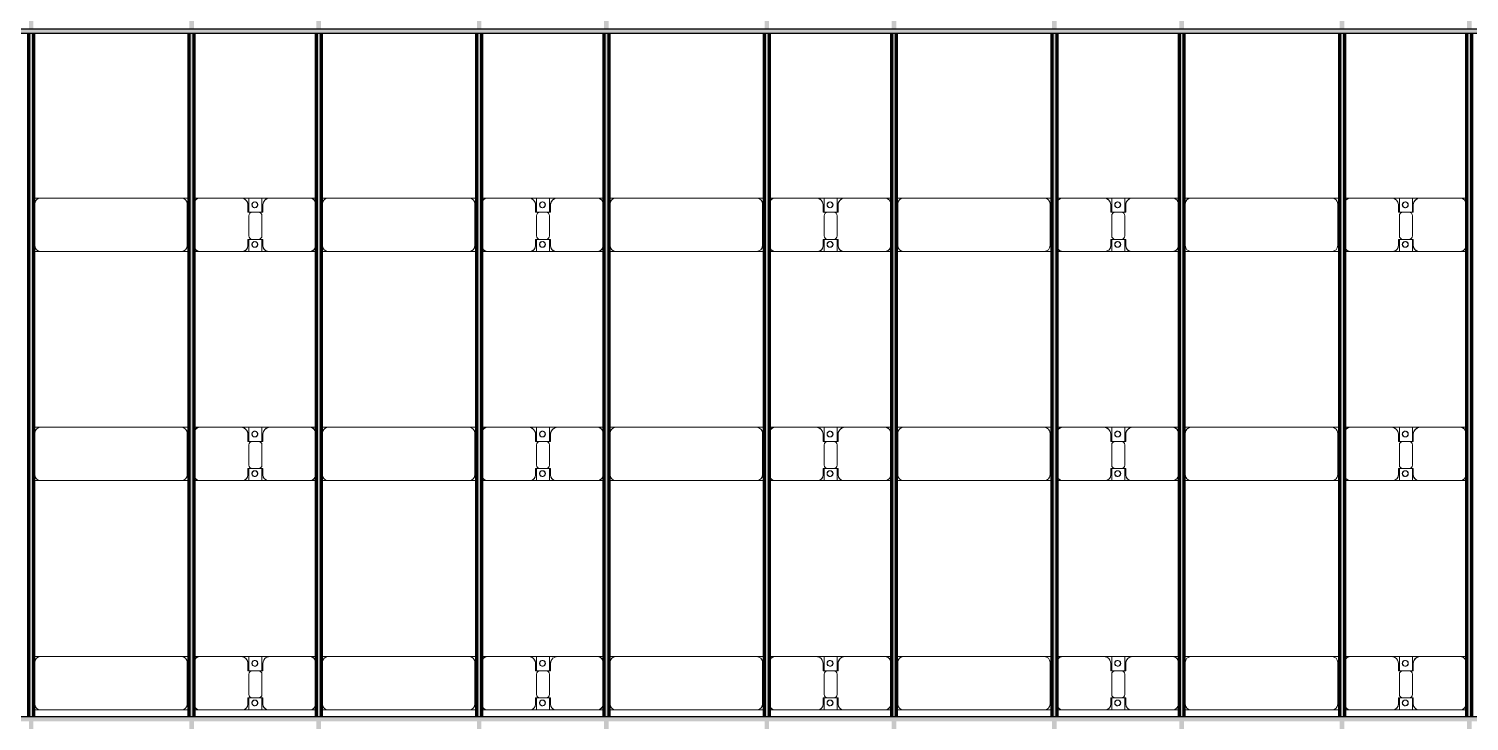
# Model space of a CAD drawing. Header units: millimetres. Extents: x -268744 to 115753, y -96240 to -10461.
# Drawn here: x 18900 to 31470, y -58647 to -52607 of the extents above; entities that cross this region are included whole.
import ezdxf

# ---------------------------------------------------------------- set-up
doc = ezdxf.new("R2010")
doc.units = ezdxf.units.MM
doc.layers.add('A-GENM', color=13, linetype='Continuous', lineweight=9)
doc.layers.add('S-BEAM', color=12, linetype='Continuous', lineweight=9)

# ---------------------------------------------------------------- blocks, each defined once
blk = doc.blocks.new('Dầm C52 - Hộp 40x60-V25-KHUNG KẾT CẤU BÈ PIN 1')
at = {"layer": 'S-BEAM', "lineweight": 25}
blk.add_hatch(color=4, dxfattribs=at).paths.add_polyline_path([(-145426, -20), (145811, -20), (145811, 20), (-145811, 20), (-145811, -20)])
at = {"layer": 'S-BEAM', "color": 4, "lineweight": 25}
blk.add_line((-145811, 20), (145811, 20), dxfattribs=at)
blk = doc.blocks.new('Dầm C52 - Hộp 40x60-V24-KHUNG KẾT CẤU BÈ PIN 1')
at = {"layer": 'S-BEAM', "lineweight": 25}
blk.add_hatch(color=4, dxfattribs=at).paths.add_polyline_path([(-145811, -20), (145811, -20), (145811, 20), (-145811, 20)])
at = {"layer": 'S-BEAM', "color": 4, "lineweight": 25}
for p, q in [((-145811, 20), (145811, 20)), ((145811, -20), (-145811, -20))]:
    blk.add_line(p, q, dxfattribs=at)
blk = doc.blocks.new('Dai phao do pin - DẢI PHAO ĐỠ PIN-V87-KHUNG KẾT CẤU BÈ PIN 1')
at = {"layer": 'A-GENM', "color": 7}
for p, q in [((54538, 242), (54600, 242)), ((54538, 242), (54600, 242)), ((54550, 192), (54550, -173)), ((55830, 242), (54600, 242)), ((55830, 242), (55898, 242)), ((55830, 242), (55898, 242)), ((55880, -173), (55880, 192)), ((55938, 242), (55990, 242)), ((55938, 242), (55990, 242)), ((55940, 192), (55940, -173)), ((56350, 242), (55990, 242)), ((56350, 242), (56532, 242)), ((56532, 242), (56350, 242)), ((56410, 118), (56410, 182)), ((56418, 242), (56600, 242)), ((56418, 116), (56418, 242)), ((56600, 242), (56418, 242)), ((56532, 242), (56532, 116)), ((56540, 182), (56540, 118)), ((56950, 242), (56600, 242)), ((56950, 242), (57008, 242)), ((56950, 242), (57008, 242)), ((57000, -173), (57000, 192)), ((57048, 242), (57110, 242)), ((57048, 242), (57110, 242)), ((57060, 192), (57060, -173)), ((58340, 242), (57110, 242)), ((58340, 242), (58408, 242)), ((58340, 242), (58408, 242)), ((58390, -173), (58390, 192)), ((58448, 242), (58500, 242)), ((58448, 242), (58500, 242)), ((58450, 192), (58450, -173)), ((58860, 242), (58500, 242)), ((58860, 242), (59042, 242)), ((59042, 242), (58860, 242)), ((58920, 118), (58920, 182)), ((58928, 242), (59110, 242)), ((58928, 116), (58928, 242)), ((59110, 242), (58928, 242)), ((59042, 242), (59042, 116)), ((59050, 182), (59050, 118)), ((59460, 242), (59110, 242)), ((59460, 242), (59518, 242)), ((59460, 242), (59518, 242)), ((59510, -173), (59510, 192)), ((59558, 242), (59620, 242)), ((59558, 242), (59620, 242)), ((59570, 192), (59570, -173)), ((60850, 242), (59620, 242)), ((60850, 242), (60918, 242)), ((60850, 242), (60918, 242)), ((60900, -173), (60900, 192)), ((60958, 242), (61010, 242)), ((60958, 242), (61010, 242)), ((60960, 192), (60960, -173)), ((61370, 242), (61010, 242)), ((61370, 242), (61552, 242)), ((61552, 242), (61370, 242)), ((61430, 118), (61430, 182)), ((61438, 242), (61620, 242)), ((61438, 116), (61438, 242)), ((61620, 242), (61438, 242)), ((61552, 242), (61552, 116)), ((61560, 182), (61560, 118)), ((61970, 242), (61620, 242)), ((61970, 242), (62028, 242)), ((61970, 242), (62028, 242)), ((62020, -173), (62020, 192)), ((62068, 242), (62130, 242)), ((62068, 242), (62130, 242)), ((62080, 192), (62080, -173)), ((63360, 242), (62130, 242)), ((63360, 242), (63428, 242)), ((63360, 242), (63428, 242)), ((63410, -173), (63410, 192)), ((63468, 242), (63520, 242)), ((63468, 242), (63520, 242)), ((63470, 192), (63470, -173)), ((63880, 242), (63520, 242)), ((63880, 242), (64062, 242)), ((64062, 242), (63880, 242)), ((63940, 118), (63940, 182)), ((63948, 242), (64130, 242)), ((63948, 116), (63948, 242)), ((64130, 242), (63948, 242)), ((64062, 242), (64062, 116)), ((64070, 182), (64070, 118)), ((64480, 242), (64130, 242)), ((64480, 242), (64538, 242)), ((64480, 242), (64538, 242)), ((64530, -173), (64530, 192)), ((64578, 242), (64640, 242)), ((64578, 242), (64640, 242)), ((64590, 192), (64590, -173)), ((65870, 242), (64640, 242)), ((65870, 242), (65938, 242)), ((65870, 242), (65938, 242)), ((65920, -173), (65920, 192)), ((65978, 242), (66030, 242)), ((65978, 242), (66030, 242)), ((65980, 192), (65980, -173)), ((66390, 242), (66030, 242)), ((66390, 242), (66572, 242)), ((66572, 242), (66390, 242)), ((66450, 118), (66450, 182)), ((66458, 242), (66640, 242)), ((66458, 116), (66458, 242)), ((66640, 242), (66458, 242)), ((66572, 242), (66572, 116)), ((66580, 182), (66580, 118)), ((66990, 242), (66640, 242)), ((66990, 242), (67048, 242)), ((66990, 242), (67048, 242)), ((67040, -173), (67040, 192)), ((56502, 118), (56410, 118)), ((56418, 88), (56418, -88)), ((56540, 118), (56448, 118)), ((56532, -88), (56532, 88)), ((59012, 118), (58920, 118)), ((58928, 88), (58928, -88)), ((59050, 118), (58958, 118)), ((59042, -88), (59042, 88)), ((61522, 118), (61430, 118)), ((61438, 88), (61438, -88)), ((61560, 118), (61468, 118)), ((61552, -88), (61552, 88)), ((64032, 118), (63940, 118)), ((63948, 88), (63948, -88)), ((64070, 118), (63978, 118)), ((64062, -88), (64062, 88)), ((66542, 118), (66450, 118)), ((66458, 88), (66458, -88)), ((66580, 118), (66488, 118)), ((66572, -88), (66572, 88)), ((56410, -173), (56410, -118)), ((56410, -118), (56502, -118)), ((56418, -223), (56418, -116)), ((56448, -118), (56540, -118)), ((56532, -116), (56532, -223)), ((56540, -118), (56540, -173)), ((58920, -173), (58920, -118)), ((58920, -118), (59012, -118)), ((58928, -223), (58928, -116)), ((58958, -118), (59050, -118)), ((59042, -116), (59042, -223)), ((59050, -118), (59050, -173)), ((61430, -173), (61430, -118)), ((61430, -118), (61522, -118)), ((61438, -223), (61438, -116)), ((61468, -118), (61560, -118)), ((61552, -116), (61552, -223)), ((61560, -118), (61560, -173)), ((63940, -173), (63940, -118)), ((63940, -118), (64032, -118)), ((63948, -223), (63948, -116)), ((63978, -118), (64070, -118)), ((64062, -116), (64062, -223)), ((64070, -118), (64070, -173)), ((66450, -173), (66450, -118)), ((66450, -118), (66542, -118)), ((66458, -223), (66458, -116)), ((66488, -118), (66580, -118)), ((66572, -116), (66572, -223)), ((66580, -118), (66580, -173)), ((54600, -223), (54538, -223)), ((54600, -223), (54538, -223)), ((54600, -223), (55830, -223)), ((55898, -223), (55830, -223)), ((55898, -223), (55830, -223)), ((55990, -223), (55938, -223)), ((55990, -223), (55938, -223)), ((55990, -223), (56360, -223)), ((56532, -223), (56360, -223)), ((56360, -223), (56532, -223)), ((56590, -223), (56418, -223)), ((56418, -223), (56590, -223)), ((56590, -223), (56950, -223)), ((57008, -223), (56950, -223)), ((57008, -223), (56950, -223)), ((57110, -223), (57048, -223)), ((57110, -223), (57048, -223)), ((57110, -223), (58340, -223)), ((58408, -223), (58340, -223)), ((58408, -223), (58340, -223)), ((58500, -223), (58448, -223)), ((58500, -223), (58448, -223)), ((58500, -223), (58870, -223)), ((59042, -223), (58870, -223)), ((58870, -223), (59042, -223)), ((59100, -223), (58928, -223)), ((58928, -223), (59100, -223)), ((59100, -223), (59460, -223)), ((59518, -223), (59460, -223)), ((59518, -223), (59460, -223)), ((59620, -223), (59558, -223)), ((59620, -223), (59558, -223)), ((59620, -223), (60850, -223)), ((60918, -223), (60850, -223)), ((60918, -223), (60850, -223)), ((61010, -223), (60958, -223)), ((61010, -223), (60958, -223)), ((61010, -223), (61380, -223)), ((61552, -223), (61380, -223)), ((61380, -223), (61552, -223)), ((61610, -223), (61438, -223)), ((61438, -223), (61610, -223)), ((61610, -223), (61970, -223)), ((62028, -223), (61970, -223)), ((62028, -223), (61970, -223)), ((62130, -223), (62068, -223)), ((62130, -223), (62068, -223)), ((62130, -223), (63360, -223)), ((63428, -223), (63360, -223)), ((63428, -223), (63360, -223)), ((63520, -223), (63468, -223)), ((63520, -223), (63468, -223)), ((63520, -223), (63890, -223)), ((64062, -223), (63890, -223)), ((63890, -223), (64062, -223)), ((64120, -223), (63948, -223)), ((63948, -223), (64120, -223)), ((64120, -223), (64480, -223)), ((64538, -223), (64480, -223)), ((64538, -223), (64480, -223)), ((64640, -223), (64578, -223)), ((64640, -223), (64578, -223)), ((64640, -223), (65870, -223)), ((65938, -223), (65870, -223)), ((65938, -223), (65870, -223)), ((66030, -223), (65978, -223)), ((66030, -223), (65978, -223)), ((66030, -223), (66400, -223)), ((66572, -223), (66400, -223)), ((66400, -223), (66572, -223)), ((66630, -223), (66458, -223)), ((66458, -223), (66630, -223)), ((66630, -223), (66990, -223)), ((67048, -223), (66990, -223)), ((67048, -223), (66990, -223))]:
    blk.add_line(p, q, dxfattribs=at)
for centre, radius, start, end in [((54600, 192), 50, 90, 180), ((54600, 192), 50, 150, 180), ((54600, 192), 50, 105, 135), ((55830, 192), 50, 360, 90), ((55830, 192), 50, 60, 90), ((55830, 192), 50, 15, 30), ((55990, 192), 50, 90, 180), ((55990, 192), 50, 105, 180), ((56350, 182), 60, 0, 90), ((56350, 182), 60, 0, 60), ((56469, 183), 25, 360, 180), ((56469, 183), 25, 360, 165), ((56469, 183), 25, 180, 360), ((56471, 183), 25, 0, 180), ((56471, 183), 25, 90, 180), ((56471, 183), 25, 180, 0), ((56471, 183), 25, 180, 300), ((56469, 183), 25, 210, 360), ((56471, 183), 25, 15, 75), ((56471, 183), 25, 330, 345), ((56600, 182), 60, 90, 180), ((56600, 182), 60, 120, 180), ((56950, 192), 50, 0, 90), ((56950, 192), 50, 0, 75), ((57110, 192), 50, 90, 180), ((57110, 192), 50, 150, 180), ((57110, 192), 50, 105, 135), ((58340, 192), 50, 0, 90), ((58340, 192), 50, 60, 90), ((58340, 192), 50, 15, 30), ((58500, 192), 50, 90, 180), ((58500, 192), 50, 105, 180), ((58860, 182), 60, 0, 90), ((58860, 182), 60, 0, 60), ((58979, 183), 25, 360, 180), ((58979, 183), 25, 360, 165), ((58979, 183), 25, 180, 0), ((58981, 183), 25, 360, 180), ((58981, 183), 25, 90, 180), ((58981, 183), 25, 180, 0), ((58981, 183), 25, 180, 300), ((58979, 183), 25, 210, 0), ((58981, 183), 25, 15, 75), ((58981, 183), 25, 330, 345), ((59110, 182), 60, 90, 180), ((59110, 182), 60, 127.3268, 180), ((59460, 192), 50, 360, 90), ((59460, 192), 50, 360, 75), ((59620, 192), 50, 90, 180), ((59620, 192), 50, 150, 180), ((59620, 192), 50, 105, 135), ((60850, 192), 50, 0, 90), ((60850, 192), 50, 60, 90), ((60850, 192), 50, 15, 30), ((61010, 192), 50, 90, 180), ((61010, 192), 50, 105, 180), ((61370, 182), 60, 360, 90), ((61370, 182), 60, 360, 60), ((61489, 183), 25, 360, 180), ((61489, 183), 25, 360, 165), ((61489, 183), 25, 180, 0), ((61491, 183), 25, 360, 180), ((61491, 183), 25, 90, 180), ((61491, 183), 25, 180, 0), ((61491, 183), 25, 180, 300), ((61489, 183), 25, 210, 360), ((61491, 183), 25, 15, 75), ((61491, 183), 25, 330, 345), ((61620, 182), 60, 90, 180), ((61620, 182), 60, 120, 180), ((61970, 192), 50, 360, 90), ((61970, 192), 50, 360, 75), ((62130, 192), 50, 90, 180), ((62130, 192), 50, 150, 180), ((62130, 192), 50, 105, 135), ((63360, 192), 50, 0, 90), ((63360, 192), 50, 60, 90), ((63360, 192), 50, 15, 30), ((63520, 192), 50, 90, 180), ((63520, 192), 50, 105, 180), ((63880, 182), 60, 0, 90), ((63880, 182), 60, 0, 60), ((63999, 183), 25, 360, 180), ((63999, 183), 25, 360, 165), ((63999, 183), 25, 180, 360), ((64001, 183), 25, 360, 180), ((64001, 183), 25, 90, 180), ((64001, 183), 25, 180, 0), ((64001, 183), 25, 180, 300), ((63999, 183), 25, 210, 360), ((64001, 183), 25, 15, 75), ((64001, 183), 25, 330, 345), ((64130, 182), 60, 90, 180), ((64130, 182), 60, 120, 180), ((64480, 192), 50, 0, 90), ((64480, 192), 50, 0, 75), ((64640, 192), 50, 90, 180), ((64640, 192), 50, 150, 180), ((64640, 192), 50, 105, 135), ((65870, 192), 50, 0, 90), ((65870, 192), 50, 60, 90), ((65870, 192), 50, 15, 30), ((66030, 192), 50, 90, 180), ((66030, 192), 50, 105, 180), ((66390, 182), 60, 0, 90), ((66390, 182), 60, 0, 60), ((66509, 183), 25, 360, 180), ((66509, 183), 25, 360, 165), ((66509, 183), 25, 180, 0), ((66511, 183), 25, 0, 180), ((66511, 183), 25, 90, 180), ((66511, 183), 25, 180, 0), ((66511, 183), 25, 180, 300), ((66509, 183), 25, 210, 360), ((66511, 183), 25, 15, 75), ((66511, 183), 25, 330, 345), ((66640, 182), 60, 90, 180), ((66640, 182), 60, 120, 180), ((66990, 192), 50, 0, 90), ((66990, 192), 50, 0, 75), ((56448, 88), 30, 90, 180), ((56502, 88), 30, 0, 90), ((58958, 88), 30, 90, 180), ((59012, 88), 30, 360, 90), ((61468, 88), 30, 90, 180), ((61522, 88), 30, 360, 90), ((63978, 88), 30, 90, 180), ((64032, 88), 30, 360, 90), ((66488, 88), 30, 90, 180), ((66542, 88), 30, 0, 90), ((56448, -88), 30, 180, 270), ((56502, -88), 30, 270, 0), ((58958, -88), 30, 180, 270), ((59012, -88), 30, 270, 0), ((61468, -88), 30, 180, 270), ((61522, -88), 30, 270, 0), ((63978, -88), 30, 180, 270), ((64032, -88), 30, 270, 0), ((66488, -88), 30, 180, 270), ((66542, -88), 30, 270, 360), ((54600, -173), 50, 180, 270), ((54600, -173), 50, 180, 210), ((54600, -173), 50, 240, 270), ((55830, -173), 50, 270, 0), ((55830, -173), 50, 285, 300), ((55830, -173), 50, 330, 0), ((55990, -173), 50, 180, 270), ((55990, -173), 50, 180, 255), ((56360, -173), 50, 270, 360), ((56360, -173), 50, 285, 0), ((56469, -162), 25, 360, 180), ((56469, -162), 25, 105, 165), ((56469, -162), 25, 180, 0), ((56469, -162), 25, 195, 0), ((56471, -162), 25, 0, 180), ((56471, -162), 25, 105, 180), ((56471, -162), 25, 180, 0), ((56471, -162), 25, 180, 270), ((56469, -162), 25, 360, 75), ((56471, -162), 25, 15, 75), ((56471, -162), 25, 285, 345), ((56590, -173), 50, 180, 270), ((56590, -173), 50, 180, 255), ((56950, -173), 50, 270, 0), ((56950, -173), 50, 285, 0), ((57110, -173), 50, 180, 270), ((57110, -173), 50, 180, 210), ((57110, -173), 50, 240, 270), ((58340, -173), 50, 270, 0), ((58340, -173), 50, 285, 300), ((58340, -173), 50, 330, 360), ((58500, -173), 50, 180, 270), ((58500, -173), 50, 180, 255), ((58870, -173), 50, 270, 0), ((58870, -173), 50, 285, 0), ((58979, -162), 25, 360, 180), ((58979, -162), 25, 105, 165), ((58979, -162), 25, 180, 360), ((58979, -162), 25, 195, 360), ((58981, -162), 25, 360, 180), ((58981, -162), 25, 105, 180), ((58981, -162), 25, 180, 0), ((58981, -162), 25, 180, 270), ((58979, -162), 25, 360, 75), ((58981, -162), 25, 15, 75), ((58981, -162), 25, 285, 345), ((59100, -173), 50, 180, 270), ((59100, -173), 50, 180, 255), ((59460, -173), 50, 270, 360), ((59460, -173), 50, 285, 360), ((59620, -173), 50, 180, 270), ((59620, -173), 50, 180, 210), ((59620, -173), 50, 240, 270), ((60850, -173), 50, 270, 360), ((60850, -173), 50, 285, 300), ((60850, -173), 50, 330, 360), ((61010, -173), 50, 180, 270), ((61010, -173), 50, 180, 255), ((61380, -173), 50, 270, 0), ((61380, -173), 50, 285, 0), ((61489, -162), 25, 360, 180), ((61489, -162), 25, 105, 165), ((61489, -162), 25, 180, 360), ((61489, -162), 25, 195, 360), ((61491, -162), 25, 360, 180), ((61491, -162), 25, 105, 180), ((61491, -162), 25, 180, 0), ((61491, -162), 25, 180, 270), ((61489, -162), 25, 83.2627, 90), ((61489, -162), 25, 360, 75), ((61491, -162), 25, 15, 75), ((61491, -162), 25, 285, 345), ((61610, -173), 50, 180, 270), ((61610, -173), 50, 180, 255), ((61970, -173), 50, 270, 0), ((61970, -173), 50, 285, 0), ((62130, -173), 50, 180, 270), ((62130, -173), 50, 180, 210), ((62130, -173), 50, 240, 270), ((63360, -173), 50, 270, 360), ((63360, -173), 50, 285, 300), ((63360, -173), 50, 330, 360), ((63520, -173), 50, 180, 270), ((63520, -173), 50, 180, 255), ((63890, -173), 50, 270, 0), ((63890, -173), 50, 292.6879, 0), ((63999, -162), 25, 360, 180), ((63999, -162), 25, 105, 165), ((63999, -162), 25, 180, 360), ((63999, -162), 25, 195, 360), ((64001, -162), 25, 360, 180), ((64001, -162), 25, 105, 180), ((64001, -162), 25, 180, 0), ((64001, -162), 25, 180, 270), ((63999, -162), 25, 360, 75), ((64001, -162), 25, 15, 75), ((64001, -162), 25, 285, 345), ((64120, -173), 50, 180, 270), ((64120, -173), 50, 180, 255), ((64480, -173), 50, 270, 360), ((64480, -173), 50, 285, 0), ((64640, -173), 50, 180, 270), ((64640, -173), 50, 180, 210), ((64640, -173), 50, 240, 270), ((65870, -173), 50, 270, 360), ((65870, -173), 50, 285, 300), ((65870, -173), 50, 330, 360), ((66030, -173), 50, 180, 270), ((66030, -173), 50, 180, 255), ((66400, -173), 50, 270, 360), ((66400, -173), 50, 285, 0), ((66509, -162), 25, 360, 180), ((66509, -162), 25, 105, 165), ((66509, -162), 25, 180, 360), ((66509, -162), 25, 195, 360), ((66511, -162), 25, 0, 180), ((66511, -162), 25, 105, 180), ((66511, -162), 25, 180, 360), ((66511, -162), 25, 180, 270), ((66509, -162), 25, 360, 75), ((66511, -162), 25, 15, 75), ((66511, -162), 25, 285, 345), ((66630, -173), 50, 180, 270), ((66630, -173), 50, 180, 255), ((66990, -173), 50, 270, 0), ((66990, -173), 50, 285, 0)]:
    blk.add_arc(centre, radius, start, end, dxfattribs=at)
blk = doc.blocks.new('Dai phao do pin - DẢI PHAO ĐỠ PIN-V88-KHUNG KẾT CẤU BÈ PIN 1')
at = {"layer": 'A-GENM', "color": 7}
for p, q in [((54538, 242), (54600, 242)), ((54538, 242), (54600, 242)), ((54550, 192), (54550, -173)), ((55830, 242), (54600, 242)), ((55830, 242), (55898, 242)), ((55830, 242), (55898, 242)), ((55880, -173), (55880, 192)), ((55938, 242), (55990, 242)), ((55938, 242), (55990, 242)), ((55940, 192), (55940, -173)), ((56350, 242), (55990, 242)), ((56350, 242), (56532, 242)), ((56532, 242), (56350, 242)), ((56410, 118), (56410, 182)), ((56418, 242), (56600, 242)), ((56418, 116), (56418, 242)), ((56600, 242), (56418, 242)), ((56532, 242), (56532, 116)), ((56540, 182), (56540, 118)), ((56950, 242), (56600, 242)), ((56950, 242), (57008, 242)), ((56950, 242), (57008, 242)), ((57000, -173), (57000, 192)), ((57048, 242), (57110, 242)), ((57048, 242), (57110, 242)), ((57060, 192), (57060, -173)), ((58340, 242), (57110, 242)), ((58340, 242), (58408, 242)), ((58340, 242), (58408, 242)), ((58390, -173), (58390, 192)), ((58448, 242), (58500, 242)), ((58448, 242), (58500, 242)), ((58450, 192), (58450, -173)), ((58860, 242), (58500, 242)), ((58860, 242), (59042, 242)), ((59042, 242), (58860, 242)), ((58920, 118), (58920, 182)), ((58928, 242), (59110, 242)), ((58928, 116), (58928, 242)), ((59110, 242), (58928, 242)), ((59042, 242), (59042, 116)), ((59050, 182), (59050, 118)), ((59460, 242), (59110, 242)), ((59460, 242), (59518, 242)), ((59460, 242), (59518, 242)), ((59510, -173), (59510, 192)), ((59558, 242), (59620, 242)), ((59558, 242), (59620, 242)), ((59570, 192), (59570, -173)), ((60850, 242), (59620, 242)), ((60850, 242), (60918, 242)), ((60850, 242), (60918, 242)), ((60900, -173), (60900, 192)), ((60958, 242), (61010, 242)), ((60958, 242), (61010, 242)), ((60960, 192), (60960, -173)), ((61370, 242), (61010, 242)), ((61370, 242), (61552, 242)), ((61552, 242), (61370, 242)), ((61430, 118), (61430, 182)), ((61438, 242), (61620, 242)), ((61438, 116), (61438, 242)), ((61620, 242), (61438, 242)), ((61552, 242), (61552, 116)), ((61560, 182), (61560, 118)), ((61970, 242), (61620, 242)), ((61970, 242), (62028, 242)), ((61970, 242), (62028, 242)), ((62020, -173), (62020, 192)), ((62068, 242), (62130, 242)), ((62068, 242), (62130, 242)), ((62080, 192), (62080, -173)), ((63360, 242), (62130, 242)), ((63360, 242), (63428, 242)), ((63360, 242), (63428, 242)), ((63410, -173), (63410, 192)), ((63468, 242), (63520, 242)), ((63468, 242), (63520, 242)), ((63470, 192), (63470, -173)), ((63880, 242), (63520, 242)), ((63880, 242), (64062, 242)), ((64062, 242), (63880, 242)), ((63940, 118), (63940, 182)), ((63948, 242), (64130, 242)), ((63948, 116), (63948, 242)), ((64130, 242), (63948, 242)), ((64062, 242), (64062, 116)), ((64070, 182), (64070, 118)), ((64480, 242), (64130, 242)), ((64480, 242), (64538, 242)), ((64480, 242), (64538, 242)), ((64530, -173), (64530, 192)), ((64578, 242), (64640, 242)), ((64578, 242), (64640, 242)), ((64590, 192), (64590, -173)), ((65870, 242), (64640, 242)), ((65870, 242), (65938, 242)), ((65870, 242), (65938, 242)), ((65920, -173), (65920, 192)), ((65978, 242), (66030, 242)), ((65978, 242), (66030, 242)), ((65980, 192), (65980, -173)), ((66390, 242), (66030, 242)), ((66390, 242), (66572, 242)), ((66572, 242), (66390, 242)), ((66450, 118), (66450, 182)), ((66458, 242), (66640, 242)), ((66458, 116), (66458, 242)), ((66640, 242), (66458, 242)), ((66572, 242), (66572, 116)), ((66580, 182), (66580, 118)), ((66990, 242), (66640, 242)), ((66990, 242), (67048, 242)), ((66990, 242), (67048, 242)), ((67040, -173), (67040, 192)), ((56502, 118), (56410, 118)), ((56418, 88), (56418, -88)), ((56540, 118), (56448, 118)), ((56532, -88), (56532, 88)), ((59012, 118), (58920, 118)), ((58928, 88), (58928, -88)), ((59050, 118), (58958, 118)), ((59042, -88), (59042, 88)), ((61522, 118), (61430, 118)), ((61438, 88), (61438, -88)), ((61560, 118), (61468, 118)), ((61552, -88), (61552, 88)), ((64032, 118), (63940, 118)), ((63948, 88), (63948, -88)), ((64070, 118), (63978, 118)), ((64062, -88), (64062, 88)), ((66542, 118), (66450, 118)), ((66458, 88), (66458, -88)), ((66580, 118), (66488, 118)), ((66572, -88), (66572, 88)), ((56410, -173), (56410, -118)), ((56410, -118), (56502, -118)), ((56418, -223), (56418, -116)), ((56448, -118), (56540, -118)), ((56532, -116), (56532, -223)), ((56540, -118), (56540, -173)), ((58920, -173), (58920, -118)), ((58920, -118), (59012, -118)), ((58928, -223), (58928, -116)), ((58958, -118), (59050, -118)), ((59042, -116), (59042, -223)), ((59050, -118), (59050, -173)), ((61430, -173), (61430, -118)), ((61430, -118), (61522, -118)), ((61438, -223), (61438, -116)), ((61468, -118), (61560, -118)), ((61552, -116), (61552, -223)), ((61560, -118), (61560, -173)), ((63940, -173), (63940, -118)), ((63940, -118), (64032, -118)), ((63948, -223), (63948, -116)), ((63978, -118), (64070, -118)), ((64062, -116), (64062, -223)), ((64070, -118), (64070, -173)), ((66450, -173), (66450, -118)), ((66450, -118), (66542, -118)), ((66458, -223), (66458, -116)), ((66488, -118), (66580, -118)), ((66572, -116), (66572, -223)), ((66580, -118), (66580, -173)), ((54600, -223), (54538, -223)), ((54600, -223), (54538, -223)), ((54600, -223), (55830, -223)), ((55898, -223), (55830, -223)), ((55898, -223), (55830, -223)), ((55990, -223), (55938, -223)), ((55990, -223), (55938, -223)), ((55990, -223), (56360, -223)), ((56532, -223), (56360, -223)), ((56360, -223), (56532, -223)), ((56590, -223), (56418, -223)), ((56418, -223), (56590, -223)), ((56590, -223), (56950, -223)), ((57008, -223), (56950, -223)), ((57008, -223), (56950, -223)), ((57110, -223), (57048, -223)), ((57110, -223), (57048, -223)), ((57110, -223), (58340, -223)), ((58408, -223), (58340, -223)), ((58408, -223), (58340, -223)), ((58500, -223), (58448, -223)), ((58500, -223), (58448, -223)), ((58500, -223), (58870, -223)), ((59042, -223), (58870, -223)), ((58870, -223), (59042, -223)), ((59100, -223), (58928, -223)), ((58928, -223), (59100, -223)), ((59100, -223), (59460, -223)), ((59518, -223), (59460, -223)), ((59518, -223), (59460, -223)), ((59620, -223), (59558, -223)), ((59620, -223), (59558, -223)), ((59620, -223), (60850, -223)), ((60918, -223), (60850, -223)), ((60918, -223), (60850, -223)), ((61010, -223), (60958, -223)), ((61010, -223), (60958, -223)), ((61010, -223), (61380, -223)), ((61552, -223), (61380, -223)), ((61380, -223), (61552, -223)), ((61610, -223), (61438, -223)), ((61438, -223), (61610, -223)), ((61610, -223), (61970, -223)), ((62028, -223), (61970, -223)), ((62028, -223), (61970, -223)), ((62130, -223), (62068, -223)), ((62130, -223), (62068, -223)), ((62130, -223), (63360, -223)), ((63428, -223), (63360, -223)), ((63428, -223), (63360, -223)), ((63520, -223), (63468, -223)), ((63520, -223), (63468, -223)), ((63520, -223), (63890, -223)), ((64062, -223), (63890, -223)), ((63890, -223), (64062, -223)), ((64120, -223), (63948, -223)), ((63948, -223), (64120, -223)), ((64120, -223), (64480, -223)), ((64538, -223), (64480, -223)), ((64538, -223), (64480, -223)), ((64640, -223), (64578, -223)), ((64640, -223), (64578, -223)), ((64640, -223), (65870, -223)), ((65938, -223), (65870, -223)), ((65938, -223), (65870, -223)), ((66030, -223), (65978, -223)), ((66030, -223), (65978, -223)), ((66030, -223), (66400, -223)), ((66572, -223), (66400, -223)), ((66400, -223), (66572, -223)), ((66630, -223), (66458, -223)), ((66458, -223), (66630, -223)), ((66630, -223), (66990, -223)), ((67048, -223), (66990, -223)), ((67048, -223), (66990, -223))]:
    blk.add_line(p, q, dxfattribs=at)
for centre, radius, start, end in [((54600, 192), 50, 90, 180), ((54600, 192), 50, 150, 180), ((54600, 192), 50, 105, 135), ((55830, 192), 50, 360, 90), ((55830, 192), 50, 60, 90), ((55830, 192), 50, 15, 30), ((55990, 192), 50, 90, 180), ((55990, 192), 50, 105, 180), ((56350, 182), 60, 0, 90), ((56350, 182), 60, 0, 60), ((56469, 183), 25, 360, 180), ((56469, 183), 25, 360, 165), ((56469, 183), 25, 180, 360), ((56471, 183), 25, 0, 180), ((56471, 183), 25, 90, 180), ((56471, 183), 25, 180, 0), ((56471, 183), 25, 180, 300), ((56469, 183), 25, 210, 360), ((56471, 183), 25, 15, 75), ((56471, 183), 25, 330, 345), ((56600, 182), 60, 90, 180), ((56600, 182), 60, 120, 180), ((56950, 192), 50, 0, 90), ((56950, 192), 50, 0, 75), ((57110, 192), 50, 90, 180), ((57110, 192), 50, 150, 180), ((57110, 192), 50, 105, 135), ((58340, 192), 50, 0, 90), ((58340, 192), 50, 60, 90), ((58340, 192), 50, 15, 30), ((58500, 192), 50, 90, 180), ((58500, 192), 50, 105, 180), ((58860, 182), 60, 0, 90), ((58860, 182), 60, 0, 60), ((58979, 183), 25, 360, 180), ((58979, 183), 25, 360, 165), ((58979, 183), 25, 180, 0), ((58981, 183), 25, 360, 180), ((58981, 183), 25, 90, 180), ((58981, 183), 25, 180, 0), ((58981, 183), 25, 180, 300), ((58979, 183), 25, 210, 0), ((58981, 183), 25, 15, 75), ((58981, 183), 25, 330, 345), ((59110, 182), 60, 90, 180), ((59110, 182), 60, 127.3268, 180), ((59460, 192), 50, 360, 90), ((59460, 192), 50, 360, 75), ((59620, 192), 50, 90, 180), ((59620, 192), 50, 150, 180), ((59620, 192), 50, 105, 135), ((60850, 192), 50, 0, 90), ((60850, 192), 50, 60, 90), ((60850, 192), 50, 15, 30), ((61010, 192), 50, 90, 180), ((61010, 192), 50, 105, 180), ((61370, 182), 60, 360, 90), ((61370, 182), 60, 360, 60), ((61489, 183), 25, 360, 180), ((61489, 183), 25, 360, 165), ((61489, 183), 25, 180, 0), ((61491, 183), 25, 360, 180), ((61491, 183), 25, 90, 180), ((61491, 183), 25, 180, 0), ((61491, 183), 25, 180, 300), ((61489, 183), 25, 210, 360), ((61491, 183), 25, 15, 75), ((61491, 183), 25, 330, 345), ((61620, 182), 60, 90, 180), ((61620, 182), 60, 120, 180), ((61970, 192), 50, 360, 90), ((61970, 192), 50, 360, 75), ((62130, 192), 50, 90, 180), ((62130, 192), 50, 150, 180), ((62130, 192), 50, 105, 135), ((63360, 192), 50, 0, 90), ((63360, 192), 50, 60, 90), ((63360, 192), 50, 15, 30), ((63520, 192), 50, 90, 180), ((63520, 192), 50, 105, 180), ((63880, 182), 60, 0, 90), ((63880, 182), 60, 0, 60), ((63999, 183), 25, 360, 180), ((63999, 183), 25, 360, 165), ((63999, 183), 25, 180, 360), ((64001, 183), 25, 360, 180), ((64001, 183), 25, 90, 180), ((64001, 183), 25, 180, 0), ((64001, 183), 25, 180, 300), ((63999, 183), 25, 210, 360), ((64001, 183), 25, 15, 75), ((64001, 183), 25, 330, 345), ((64130, 182), 60, 90, 180), ((64130, 182), 60, 120, 180), ((64480, 192), 50, 0, 90), ((64480, 192), 50, 0, 75), ((64640, 192), 50, 90, 180), ((64640, 192), 50, 150, 180), ((64640, 192), 50, 105, 135), ((65870, 192), 50, 0, 90), ((65870, 192), 50, 60, 90), ((65870, 192), 50, 15, 30), ((66030, 192), 50, 90, 180), ((66030, 192), 50, 105, 180), ((66390, 182), 60, 0, 90), ((66390, 182), 60, 0, 60), ((66509, 183), 25, 360, 180), ((66509, 183), 25, 360, 165), ((66509, 183), 25, 180, 0), ((66511, 183), 25, 0, 180), ((66511, 183), 25, 90, 180), ((66511, 183), 25, 180, 0), ((66511, 183), 25, 180, 300), ((66509, 183), 25, 210, 360), ((66511, 183), 25, 15, 75), ((66511, 183), 25, 330, 345), ((66640, 182), 60, 90, 180), ((66640, 182), 60, 120, 180), ((66990, 192), 50, 0, 90), ((66990, 192), 50, 0, 75), ((56448, 88), 30, 90, 180), ((56502, 88), 30, 0, 90), ((58958, 88), 30, 90, 180), ((59012, 88), 30, 360, 90), ((61468, 88), 30, 90, 180), ((61522, 88), 30, 360, 90), ((63978, 88), 30, 90, 180), ((64032, 88), 30, 360, 90), ((66488, 88), 30, 90, 180), ((66542, 88), 30, 0, 90), ((56448, -88), 30, 180, 270), ((56502, -88), 30, 270, 0), ((58958, -88), 30, 180, 270), ((59012, -88), 30, 270, 0), ((61468, -88), 30, 180, 270), ((61522, -88), 30, 270, 0), ((63978, -88), 30, 180, 270), ((64032, -88), 30, 270, 0), ((66488, -88), 30, 180, 270), ((66542, -88), 30, 270, 360), ((54600, -173), 50, 180, 270), ((54600, -173), 50, 180, 210), ((54600, -173), 50, 240, 270), ((55830, -173), 50, 270, 0), ((55830, -173), 50, 285, 300), ((55830, -173), 50, 330, 0), ((55990, -173), 50, 180, 270), ((55990, -173), 50, 180, 255), ((56360, -173), 50, 270, 360), ((56360, -173), 50, 285, 0), ((56469, -162), 25, 360, 180), ((56469, -162), 25, 105, 165), ((56469, -162), 25, 180, 0), ((56469, -162), 25, 195, 0), ((56471, -162), 25, 0, 180), ((56471, -162), 25, 105, 180), ((56471, -162), 25, 180, 0), ((56471, -162), 25, 180, 270), ((56469, -162), 25, 360, 75), ((56471, -162), 25, 15, 75), ((56471, -162), 25, 285, 345), ((56590, -173), 50, 180, 270), ((56590, -173), 50, 180, 255), ((56950, -173), 50, 270, 0), ((56950, -173), 50, 285, 0), ((57110, -173), 50, 180, 270), ((57110, -173), 50, 180, 210), ((57110, -173), 50, 240, 270), ((58340, -173), 50, 270, 0), ((58340, -173), 50, 285, 300), ((58340, -173), 50, 330, 360), ((58500, -173), 50, 180, 270), ((58500, -173), 50, 180, 255), ((58870, -173), 50, 270, 0), ((58870, -173), 50, 285, 0), ((58979, -162), 25, 360, 180), ((58979, -162), 25, 105, 165), ((58979, -162), 25, 180, 360), ((58979, -162), 25, 195, 360), ((58981, -162), 25, 360, 180), ((58981, -162), 25, 105, 180), ((58981, -162), 25, 180, 0), ((58981, -162), 25, 180, 270), ((58979, -162), 25, 360, 75), ((58981, -162), 25, 15, 75), ((58981, -162), 25, 285, 345), ((59100, -173), 50, 180, 270), ((59100, -173), 50, 180, 255), ((59460, -173), 50, 270, 360), ((59460, -173), 50, 285, 360), ((59620, -173), 50, 180, 270), ((59620, -173), 50, 180, 210), ((59620, -173), 50, 240, 270), ((60850, -173), 50, 270, 360), ((60850, -173), 50, 285, 300), ((60850, -173), 50, 330, 360), ((61010, -173), 50, 180, 270), ((61010, -173), 50, 180, 255), ((61380, -173), 50, 270, 0), ((61380, -173), 50, 285, 0), ((61489, -162), 25, 360, 180), ((61489, -162), 25, 105, 165), ((61489, -162), 25, 180, 360), ((61489, -162), 25, 195, 360), ((61491, -162), 25, 360, 180), ((61491, -162), 25, 105, 180), ((61491, -162), 25, 180, 0), ((61491, -162), 25, 180, 270), ((61489, -162), 25, 83.2627, 90), ((61489, -162), 25, 360, 75), ((61491, -162), 25, 15, 75), ((61491, -162), 25, 285, 345), ((61610, -173), 50, 180, 270), ((61610, -173), 50, 180, 255), ((61970, -173), 50, 270, 0), ((61970, -173), 50, 285, 0), ((62130, -173), 50, 180, 270), ((62130, -173), 50, 180, 210), ((62130, -173), 50, 240, 270), ((63360, -173), 50, 270, 360), ((63360, -173), 50, 285, 300), ((63360, -173), 50, 330, 360), ((63520, -173), 50, 180, 270), ((63520, -173), 50, 180, 255), ((63890, -173), 50, 270, 0), ((63890, -173), 50, 292.6879, 0), ((63999, -162), 25, 360, 180), ((63999, -162), 25, 105, 165), ((63999, -162), 25, 180, 360), ((63999, -162), 25, 195, 360), ((64001, -162), 25, 360, 180), ((64001, -162), 25, 105, 180), ((64001, -162), 25, 180, 0), ((64001, -162), 25, 180, 270), ((63999, -162), 25, 360, 75), ((64001, -162), 25, 15, 75), ((64001, -162), 25, 285, 345), ((64120, -173), 50, 180, 270), ((64120, -173), 50, 180, 255), ((64480, -173), 50, 270, 360), ((64480, -173), 50, 285, 0), ((64640, -173), 50, 180, 270), ((64640, -173), 50, 180, 210), ((64640, -173), 50, 240, 270), ((65870, -173), 50, 270, 360), ((65870, -173), 50, 285, 300), ((65870, -173), 50, 330, 360), ((66030, -173), 50, 180, 270), ((66030, -173), 50, 180, 255), ((66400, -173), 50, 270, 360), ((66400, -173), 50, 285, 0), ((66509, -162), 25, 360, 180), ((66509, -162), 25, 105, 165), ((66509, -162), 25, 180, 360), ((66509, -162), 25, 195, 360), ((66511, -162), 25, 0, 180), ((66511, -162), 25, 105, 180), ((66511, -162), 25, 180, 360), ((66511, -162), 25, 180, 270), ((66509, -162), 25, 360, 75), ((66511, -162), 25, 15, 75), ((66511, -162), 25, 285, 345), ((66630, -173), 50, 180, 270), ((66630, -173), 50, 180, 255), ((66990, -173), 50, 270, 0), ((66990, -173), 50, 285, 0)]:
    blk.add_arc(centre, radius, start, end, dxfattribs=at)
blk = doc.blocks.new('Dầm C52 - Dầm C52-V2-KHUNG KẾT CẤU BÈ PIN 1')
at = {"layer": 'S-BEAM', "lineweight": 140}
h = blk.add_hatch(color=1, dxfattribs=at)
h.paths.add_polyline_path([(-25481, 20), (-25481, -20), (-25441, -20), (-25441, 20)])
h.paths.add_polyline_path([(-25401, 20), (-25401, -20), (-19441, -20), (-19443, 20), (-24983, 20)])
h.paths.add_polyline_path([(-19401, 20), (-19401, -20), (-13441, -20), (-13441, 20), (-18520, 20)])
h.paths.add_polyline_path([(-13401, -20), (-7441, -20), (-7441, 20), (-13401, 20)])
h.paths.add_polyline_path([(-7401, 20), (-7401, -20), (-1441, -20), (-1441, 20), (-6515, 20)])
h.paths.add_polyline_path([(-1401, 20), (-1401, -20), (4559, -20), (4559, 20), (-975, 20)])
h.paths.add_polyline_path([(4599, -20), (10559, -20), (10559, 20), (4599, 20)])
h.paths.add_polyline_path([(10599, -20), (16559, -20), (16559, 20), (10599, 20)])
h.paths.add_polyline_path([(16599, 20), (16599, -20), (22559, -20), (22559, 20), (17493, 20)])
h.paths.add_polyline_path([(22599, 20), (22599, -20), (25259, -20), (25259, 20), (23034, 20)])
h.paths.add_polyline_path([(25299, -20), (25481, -20), (25481, 20), (25299, 20)])
at = {"layer": 'S-BEAM', "color": 1, "lineweight": 140}
for p, q in [((-13401, 20), (-7441, 20)), ((-7441, -20), (-13401, -20))]:
    blk.add_line(p, q, dxfattribs=at)
blk = doc.blocks.new('Dầm C52 - Dầm C52-102503-KHUNG KẾT CẤU BÈ PIN 1')
at = {"layer": 'S-BEAM', "lineweight": 140}
h = blk.add_hatch(color=1, dxfattribs=at)
h.paths.add_polyline_path([(-25481, 20), (-25481, -20), (-25441, -20), (-25441, 20)])
h.paths.add_polyline_path([(-25401, 20), (-25401, -20), (-19441, -20), (-19443, 20), (-24983, 20)])
h.paths.add_polyline_path([(-19401, 20), (-19401, -20), (-13441, -20), (-13441, 20), (-17596, 20)])
h.paths.add_polyline_path([(-13401, -20), (-7441, -20), (-7441, 20), (-13401, 20)])
h.paths.add_polyline_path([(-7401, -20), (-1441, -20), (-1441, 20), (-7401, 20)])
h.paths.add_polyline_path([(-1401, -20), (4559, -20), (4559, 20), (-1401, 20)])
h.paths.add_polyline_path([(4599, -20), (10559, -20), (10559, 20), (4599, 20)])
h.paths.add_polyline_path([(10599, 20), (10599, -20), (16559, -20), (16559, 20), (11953, 20)])
h.paths.add_polyline_path([(16599, -20), (22559, -20), (22559, 20), (16599, 20)])
h.paths.add_polyline_path([(22599, -20), (25259, -20), (25259, 20), (22599, 20)])
h.paths.add_polyline_path([(25299, -20), (25442, -20), (25442, 20), (25299, 20)])
at = {"layer": 'S-BEAM', "color": 1, "lineweight": 140}
for p, q in [((-13401, 20), (-7441, 20)), ((-7441, -20), (-13401, -20))]:
    blk.add_line(p, q, dxfattribs=at)
blk = doc.blocks.new('Dầm C52 - Dầm C52-V19-KHUNG KẾT CẤU BÈ PIN 1')
at = {"layer": 'S-BEAM', "lineweight": 140}
h = blk.add_hatch(color=1, dxfattribs=at)
h.paths.add_polyline_path([(-25481, 20), (-25481, -20), (-25441, -20), (-25445, 20)])
h.paths.add_polyline_path([(-25401, -20), (-19441, -20), (-19443, 20), (-25401, 20)])
h.paths.add_polyline_path([(-19401, -20), (-13441, -20), (-13441, 20), (-19401, 20)])
h.paths.add_polyline_path([(-13401, -20), (-7441, -20), (-7441, 20), (-13401, 20)])
h.paths.add_polyline_path([(-7401, -20), (-1441, -20), (-1441, 20), (-7401, 20)])
h.paths.add_polyline_path([(-1401, -20), (4559, -20), (4559, 20), (-1401, 20)])
h.paths.add_polyline_path([(4599, -20), (10559, -20), (10559, 20), (4599, 20)])
h.paths.add_polyline_path([(10599, -20), (16559, -20), (16559, 20), (10599, 20)])
h.paths.add_polyline_path([(16599, -20), (22559, -20), (22559, 20), (16599, 20)])
h.paths.add_polyline_path([(22599, -20), (25259, -20), (25259, 20), (22599, 20)])
h.paths.add_polyline_path([(25299, 20), (25299, -20), (25442, -20), (25442, 20)])
at = {"layer": 'S-BEAM', "color": 1, "lineweight": 140}
for p, q in [((-13401, 20), (-7441, 20)), ((-7441, -20), (-13401, -20))]:
    blk.add_line(p, q, dxfattribs=at)
blk = doc.blocks.new('Dầm C52 - Dầm C52-V1-KHUNG KẾT CẤU BÈ PIN 1')
at = {"layer": 'S-BEAM', "lineweight": 140}
h = blk.add_hatch(color=1, dxfattribs=at)
h.paths.add_polyline_path([(-25481, 20), (-25481, -20), (-25441, -20), (-25445, 20)])
h.paths.add_polyline_path([(-25401, -20), (-19441, -20), (-19443, 20), (-25401, 20)])
h.paths.add_polyline_path([(-19401, 20), (-19401, -20), (-13441, -20), (-13441, 20), (-18981, 20)])
h.paths.add_polyline_path([(-13401, -20), (-7441, -20), (-7441, 20), (-13401, 20)])
h.paths.add_polyline_path([(-7401, 20), (-7401, -20), (-1441, -20), (-1441, 20), (-6977, 20)])
h.paths.add_polyline_path([(-1401, -20), (4559, -20), (4559, 20), (-1401, 20)])
h.paths.add_polyline_path([(4599, 20), (4599, -20), (10559, -20), (10559, 20), (5027, 20)])
h.paths.add_polyline_path([(10599, -20), (16559, -20), (16559, 20), (10599, 20)])
h.paths.add_polyline_path([(16599, 20), (16599, -20), (22559, -20), (22559, 20), (17032, 20)])
h.paths.add_polyline_path([(22599, -20), (25259, -20), (25259, 20), (22599, 20)])
h.paths.add_polyline_path([(25299, -20), (25481, -20), (25481, 20), (25299, 20)])
at = {"layer": 'S-BEAM', "color": 1, "lineweight": 140}
for p, q in [((-13401, 20), (-7441, 20)), ((-7441, -20), (-13401, -20))]:
    blk.add_line(p, q, dxfattribs=at)
blk = doc.blocks.new('be pin 1_rvt-1-KHUNG KẾT CẤU BÈ PIN 1')
at = {"layer": 'A-GENM', "lineweight": 9}
for name, p in [('Dai phao do pin - DẢI PHAO ĐỠ PIN-V88-KHUNG KẾT CẤU BÈ PIN 1', (-35598, -54325)), ('Dai phao do pin - DẢI PHAO ĐỠ PIN-V88-KHUNG KẾT CẤU BÈ PIN 1', (-35598, -56325)), ('Dai phao do pin - DẢI PHAO ĐỠ PIN-V87-KHUNG KẾT CẤU BÈ PIN 1', (-35598, -58325))]:
    blk.add_blockref(name, p, dxfattribs=at)
at = {"layer": 'S-BEAM', "lineweight": 9, "rotation": 90.00000000032618}
for name, p in [('Dầm C52 - Dầm C52-V2-KHUNG KẾT CẤU BÈ PIN 1', (18920, -45206)), ('Dầm C52 - Dầm C52-V2-KHUNG KẾT CẤU BÈ PIN 1', (21430, -45206)), ('Dầm C52 - Dầm C52-V2-KHUNG KẾT CẤU BÈ PIN 1', (23940, -45206)), ('Dầm C52 - Dầm C52-V1-KHUNG KẾT CẤU BÈ PIN 1', (26450, -45206)), ('Dầm C52 - Dầm C52-V2-KHUNG KẾT CẤU BÈ PIN 1', (28960, -45206)), ('Dầm C52 - Dầm C52-V2-KHUNG KẾT CẤU BÈ PIN 1', (31470, -45206)), ('Dầm C52 - Dầm C52-102503-KHUNG KẾT CẤU BÈ PIN 1', (20320, -45206)), ('Dầm C52 - Dầm C52-102503-KHUNG KẾT CẤU BÈ PIN 1', (22830, -45206)), ('Dầm C52 - Dầm C52-V19-KHUNG KẾT CẤU BÈ PIN 1', (25340, -45206)), ('Dầm C52 - Dầm C52-102503-KHUNG KẾT CẤU BÈ PIN 1', (27850, -45206)), ('Dầm C52 - Dầm C52-102503-KHUNG KẾT CẤU BÈ PIN 1', (30360, -45206))]:
    blk.add_blockref(name, p, dxfattribs=at)
at = {"layer": 'S-BEAM', "lineweight": 9}
for name, p in [('Dầm C52 - Hộp 40x60-V24-KHUNG KẾT CẤU BÈ PIN 1', (-110897, -52627)), ('Dầm C52 - Hộp 40x60-V25-KHUNG KẾT CẤU BÈ PIN 1', (-110897, -58627))]:
    blk.add_blockref(name, p, dxfattribs=at)

msp = doc.modelspace()

# ---------------------------------------------------------------- block references
at = {"lineweight": 5}
msp.add_blockref('be pin 1_rvt-1-KHUNG KẾT CẤU BÈ PIN 1', (0, 0), dxfattribs=at)

doc.saveas('drawing.dxf')
